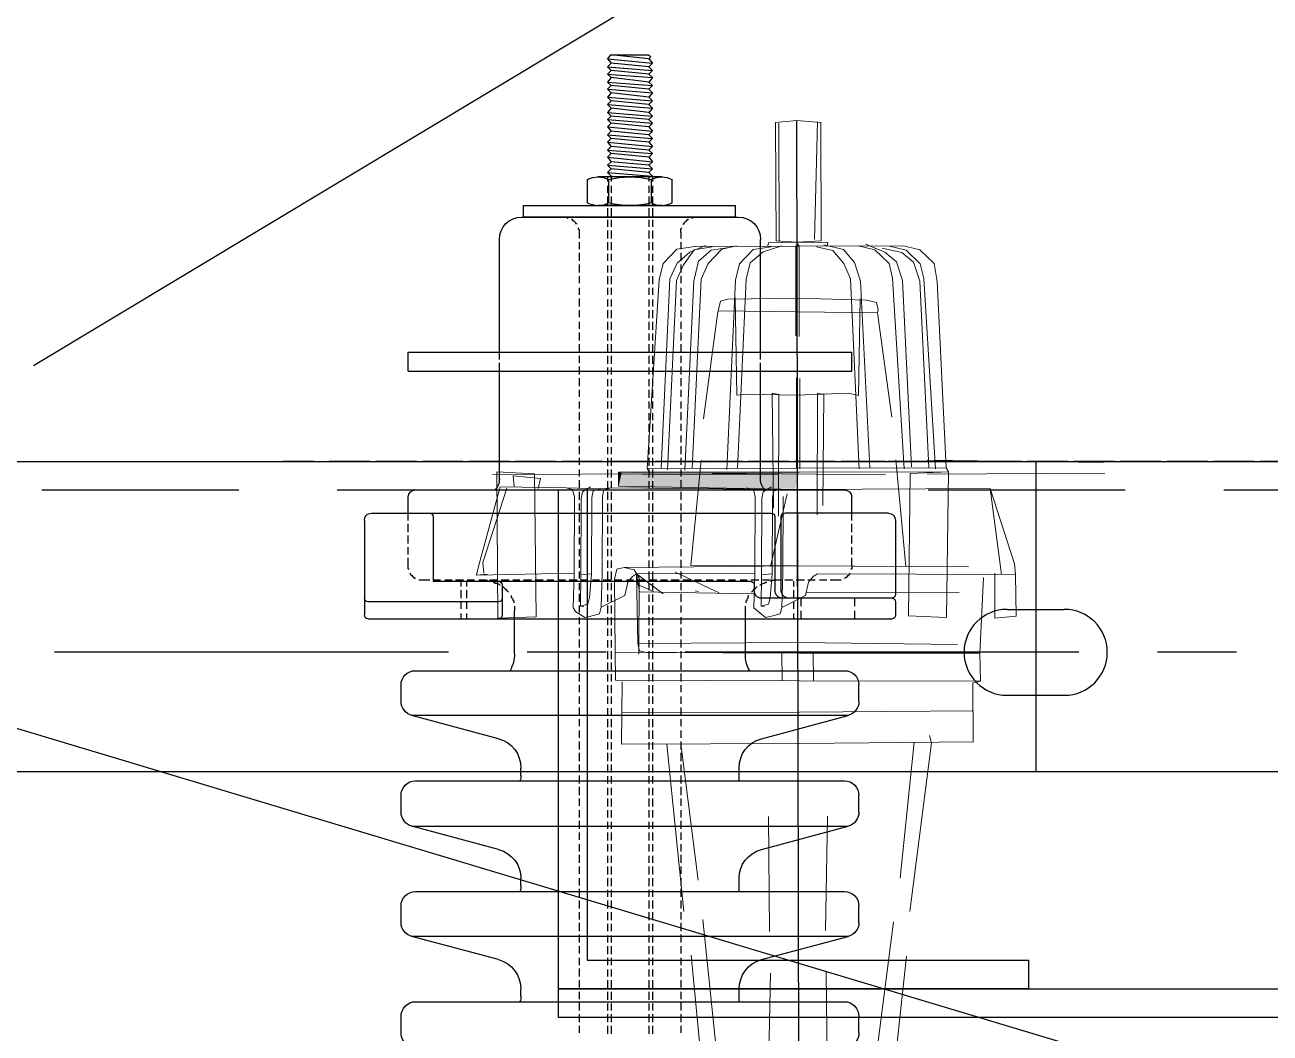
# Model space of a CAD drawing. Header units: millimetres. Extents: x 183355 to 194386, y -190559 to -183233.
# Drawn here: x 185040.4 to 185301.3, y -188575.6 to -188364.4 of the extents above; entities that cross this region are included whole.
import ezdxf

# ---------------------------------------------------------------- set-up
doc = ezdxf.new("R2010")
doc.units = ezdxf.units.MM
doc.header["$LTSCALE"] = 13
for name, pattern in [('CENTER', [50.8, 31.75, -6.35, 6.35, -6.35]), ('CENTERX2', [101.6, 63.5, -12.7, 12.7, -12.7]), ('DASHED', [0.75, 0.5, -0.25]), ('HIDDEN', [9.525, 6.35, -3.175])]:
    doc.linetypes.add(name, pattern=pattern)
doc.layers.get('0').update_dxf_attribs({"color": 1, "linetype": 'CENTER'})
for name, color, linetype in [('1', 4, 'Continuous'), ('4虚线层', 6, 'DASHED'), ('C00-00-00', 7, 'Continuous'), ('PDF_0', 7, 'Continuous'), ('粗实线', 4, 'Continuous'), ('虚线', 6, 'HIDDEN')]:
    doc.layers.add(name, color=color, linetype=linetype)
doc.layers.add('标注、文本', color=3, linetype='Continuous', lineweight=25)

# ---------------------------------------------------------------- blocks, each defined once
blk = doc.blocks.new('A$C0D035EEF')
at = {"layer": 'PDF_0'}
for points in [[(191.5, 0.75), (191.5, 110.55)], [(195.06, 111.3), (192.25, 111.3)], [(195.81, 110.55), (195.81, 83.2)], [(212.11, 111.3), (196.56, 111.3)], [(213.61, 109.8), (213.61, 88.07)], [(104.74, 103.62), (108.12, 103.62)], [(127.79, 103.62), (131.35, 103.62)], [(151.03, 103.62), (154.59, 103.62)], [(174.26, 103.62), (177.63, 103.62)], [(193.19, 102.68), (191.5, 102.68)], [(195.81, 102.68), (194.12, 102.68)], [(202.55, 102.12), (202.37, 102.12), (202.18, 102.12), (201.99, 102.12), (201.81, 101.93), (201.81, 101.93)], [(202.55, 102.12), (204.24, 102.12)], [(204.99, 102.12), (206.49, 102.12)], [(207.24, 102.12), (208.93, 102.12)], [(209.67, 102.12), (211.36, 102.12)], [(212.11, 102.12), (213.61, 102.12)], [(213.61, 102.12), (216.98, 102.12)], [(243.4, 9.18), (243.4, 102.12)], [(243.4, 102.12), (247.34, 102.12)], [(247.34, 9.18), (247.34, 102.12)], [(111.3, 10.68), (111.3, 100.62)], [(120.11, 83.2), (124.98, 101.37)], [(124.98, 101.37), (124.98, 9.93)], [(134.35, 10.68), (134.35, 100.62)], [(143.16, 83.2), (148.03, 101.37)], [(148.03, 9.93), (148.03, 101.37)], [(157.58, 10.68), (157.58, 100.62)], [(166.39, 83.2), (171.26, 101.37)], [(171.26, 101.37), (171.26, 9.93)], [(180.63, 10.68), (180.63, 100.62)], [(199.56, 99.87), (199.56, 99.68), (199.56, 99.5), (199.56, 99.31), (199.56, 99.12), (199.56, 98.94)], [(201.06, 101.75), (200.87, 101.56), (200.68, 101.56), (200.49, 101.37), (200.49, 101.18), (200.31, 101.18), (200.12, 101), (200.12, 100.81), (199.93, 100.62), (199.93, 100.62)], [(218.48, 10.68), (218.48, 100.62)], [(199.56, 98.94), (199.56, 97.62)], [(199.56, 96.87), (199.56, 95.37)], [(199.56, 94.44), (199.56, 92.94)], [(193.19, 91.44), (191.5, 91.44)], [(195.81, 91.44), (194.12, 91.44)], [(199.56, 92.19), (199.56, 90.5)], [(192.62, 89.94), (191.5, 89.94)], [(195.06, 89.94), (193.56, 89.94)], [(197.5, 89.94), (195.81, 89.94)], [(199.37, 89.94), (198.24, 89.94)], [(199.56, 89.75), (199.56, 88.07)], [(197.5, 87.32), (212.86, 87.32)], [(199.56, 87.32), (199.56, 85.82)], [(212.86, 86.01), (197.5, 86.01)], [(198.62, 82.82), (198.62, 83.01), (198.81, 83.2), (198.81, 83.38), (198.99, 83.57), (198.99, 83.76), (199.18, 84.13), (199.18, 84.32)], [(199.37, 85.07), (199.37, 85.26), (199.56, 85.63), (199.56, 85.82), (199.56, 86.01)], [(199.56, 85.07), (199.56, 83.38)], [(213.61, 1.5), (213.61, 85.26)], [(197.12, 81.13), (197.31, 81.32), (197.5, 81.51), (197.68, 81.7), (197.87, 81.88), (198.06, 82.07), (198.24, 82.26)], [(198.62, 81.7), (197.5, 81.7)], [(199.56, 82.63), (199.56, 80.95)], [(220.73, 83.01), (243.4, 83.01)], [(243.4, 83.01), (245.09, 83.01)], [(245.84, 83.01), (247.34, 83.01)], [(247.34, 83.01), (270.95, 83.01)], [(112.43, 78.51), (113.93, 78.51)], [(135.66, 78.51), (137.16, 78.51)], [(158.71, 78.51), (160.21, 78.51)], [(184.19, 79.82), (191.5, 79.82)], [(191.5, 79.82), (193.19, 79.82)], [(193.19, 79.82), (193.37, 79.82), (193.75, 79.82), (193.94, 79.82), (194.12, 79.82)], [(194.87, 80.01), (195.25, 80.01), (195.43, 80.2), (195.62, 80.2), (195.81, 80.38), (196.18, 80.38), (196.37, 80.57), (196.37, 80.57)], [(199.37, 14.43), (199.37, 80.76)], [(199.56, 80.2), (199.56, 78.7)], [(275.63, 32.98), (275.63, 78.32)], [(199.56, 77.76), (199.56, 76.26)], [(275.63, 77.76), (278.07, 77.76)], [(275.63, 77.76), (275.63, 33.35)], [(278.07, 33.35), (278.07, 77.76)], [(199.56, 75.51), (199.56, 73.83)], [(199.56, 73.08), (199.56, 71.58)], [(199.56, 70.64), (199.56, 69.14)], [(199.56, 68.39), (199.56, 66.71)], [(275.44, 68.58), (275.44, 68.77), (275.63, 68.77), (275.63, 68.95), (275.63, 69.14), (275.63, 69.33), (275.63, 69.52)], [(106.24, 66.33), (104.74, 66.33)], [(108.68, 66.33), (106.99, 66.33)], [(111.11, 66.33), (109.43, 66.33)], [(113.36, 66.33), (111.86, 66.33)], [(115.8, 66.33), (114.3, 66.33)], [(118.23, 66.33), (116.55, 66.33)], [(120.48, 66.33), (118.98, 66.33)], [(122.92, 66.33), (121.42, 66.33)], [(125.36, 66.33), (123.67, 66.33)], [(127.79, 66.33), (126.1, 66.33)], [(130.04, 66.33), (128.54, 66.33)], [(132.48, 66.33), (130.79, 66.33)], [(134.91, 66.33), (133.23, 66.33)], [(137.16, 66.33), (135.66, 66.33)], [(139.6, 66.33), (138.1, 66.33)], [(142.03, 66.33), (140.35, 66.33)], [(144.28, 66.33), (142.78, 66.33)], [(146.72, 66.33), (145.22, 66.33)], [(149.15, 66.33), (147.47, 66.33)], [(151.4, 66.33), (149.9, 66.33)], [(153.84, 66.33), (152.34, 66.33)], [(156.27, 66.33), (154.59, 66.33)], [(158.71, 66.33), (157.02, 66.33)], [(160.96, 66.33), (159.46, 66.33)], [(163.39, 66.33), (161.71, 66.33)], [(165.83, 66.33), (164.14, 66.33)], [(168.08, 66.33), (166.58, 66.33)], [(170.51, 66.33), (169.01, 66.33)], [(172.95, 66.33), (171.26, 66.33)], [(175.2, 66.33), (173.7, 66.33)], [(177.63, 66.33), (176.13, 66.33)], [(180.07, 66.33), (178.38, 66.33)], [(182.32, 66.33), (180.82, 66.33)], [(184.75, 66.33), (183.25, 66.33)], [(187.19, 66.33), (185.5, 66.33)], [(189.63, 66.33), (187.94, 66.33)], [(191.87, 66.33), (190.38, 66.33)], [(194.31, 66.33), (192.81, 66.33)], [(196.75, 66.33), (195.06, 66.33)], [(198.99, 66.33), (197.5, 66.33)], [(199.56, 65.96), (199.56, 64.27)], [(201.43, 66.33), (199.93, 66.33)], [(203.87, 66.33), (202.18, 66.33)], [(206.11, 66.33), (204.62, 66.33)], [(208.55, 66.33), (207.05, 66.33)], [(210.99, 66.33), (209.3, 66.33)], [(213.42, 66.33), (211.74, 66.33)], [(215.67, 66.33), (214.17, 66.33)], [(218.11, 66.33), (216.42, 66.33)], [(220.54, 66.33), (218.86, 66.33)], [(222.79, 66.33), (221.29, 66.33)], [(225.23, 66.33), (223.73, 66.33)], [(227.66, 66.33), (225.98, 66.33)], [(229.91, 66.33), (228.41, 66.33)], [(232.35, 66.33), (230.85, 66.33)], [(234.78, 66.33), (233.1, 66.33)], [(237.03, 66.33), (235.53, 66.33)], [(239.47, 66.33), (237.97, 66.33)], [(241.9, 66.33), (240.22, 66.33)], [(244.34, 66.33), (242.65, 66.33)], [(246.59, 66.33), (245.09, 66.33)], [(249.02, 66.33), (247.34, 66.33)], [(251.46, 66.33), (249.77, 66.33)], [(253.71, 66.33), (252.21, 66.33)], [(256.14, 66.33), (254.65, 66.33)], [(258.58, 66.33), (256.89, 66.33)], [(260.83, 66.33), (259.33, 66.33)], [(263.26, 66.33), (261.77, 66.33)], [(265.7, 66.33), (264.01, 66.33)], [(268.14, 66.33), (266.45, 66.33)], [(270.39, 66.33), (268.89, 66.33)], [(272.45, 66.33), (271.13, 66.33)], [(272.45, 66.33), (272.63, 66.33), (272.82, 66.33), (273.01, 66.33), (273.2, 66.33), (273.38, 66.52)], [(274.13, 66.71), (274.13, 66.89), (274.32, 66.89), (274.32, 67.08), (274.51, 67.08), (274.69, 67.27), (274.88, 67.46), (275.07, 67.64), (275.07, 67.83), (275.26, 67.83)], [(199.56, 63.52), (199.56, 62.02)], [(278.63, 64.46), (283.5, 64.46)], [(106.24, 60.34), (104.56, 60.34)], [(108.68, 60.34), (106.99, 60.34)], [(110.93, 60.34), (109.43, 60.34)], [(113.36, 60.34), (111.68, 60.34)], [(115.8, 60.34), (114.11, 60.34)], [(118.05, 60.34), (116.55, 60.34)], [(120.48, 60.34), (118.98, 60.34)], [(122.92, 60.34), (121.23, 60.34)], [(125.17, 60.34), (123.67, 60.34)], [(127.6, 60.34), (126.1, 60.34)], [(130.04, 60.34), (128.35, 60.34)], [(132.48, 60.34), (130.79, 60.34)], [(134.72, 60.34), (133.23, 60.34)], [(137.16, 60.34), (135.47, 60.34)], [(139.6, 60.34), (137.91, 60.34)], [(141.84, 60.34), (140.35, 60.34)], [(144.28, 60.34), (142.78, 60.34)], [(146.72, 60.34), (145.03, 60.34)], [(148.96, 60.34), (147.47, 60.34)], [(151.4, 60.34), (149.9, 60.34)], [(153.84, 60.34), (152.15, 60.34)], [(156.09, 60.34), (154.59, 60.34)], [(158.52, 60.34), (157.02, 60.34)], [(160.96, 60.34), (159.27, 60.34)], [(163.39, 60.34), (161.71, 60.34)], [(165.64, 60.34), (164.14, 60.34)], [(168.08, 60.34), (166.39, 60.34)], [(170.51, 60.34), (168.83, 60.34)], [(172.76, 60.34), (171.26, 60.34)], [(175.2, 60.34), (173.7, 60.34)], [(177.63, 60.34), (175.95, 60.34)], [(179.88, 60.34), (178.38, 60.34)], [(182.32, 60.34), (180.82, 60.34)], [(184.75, 60.34), (183.07, 60.34)], [(187, 60.34), (185.5, 60.34)], [(189.44, 60.34), (187.94, 60.34)], [(191.87, 60.34), (190.19, 60.34)], [(194.31, 60.34), (192.62, 60.34)], [(196.56, 60.34), (195.06, 60.34)], [(198.99, 60.34), (197.5, 60.34)], [(199.56, 61.27), (199.56, 59.59)], [(201.43, 60.34), (199.74, 60.34)], [(203.68, 60.34), (202.18, 60.34)], [(206.11, 60.34), (204.62, 60.34)], [(208.55, 60.34), (206.86, 60.34)], [(210.8, 60.34), (209.3, 60.34)], [(213.24, 60.34), (211.74, 60.34)], [(215.67, 60.34), (213.98, 60.34)], [(218.11, 60.34), (216.42, 60.34)], [(220.36, 60.34), (218.86, 60.34)], [(222.79, 60.34), (221.1, 60.34)], [(225.23, 60.34), (223.54, 60.34)], [(227.48, 60.34), (225.98, 60.34)], [(229.91, 60.34), (228.41, 60.34)], [(232.35, 60.34), (230.66, 60.34)], [(234.6, 60.34), (233.1, 60.34)], [(237.03, 60.34), (235.53, 60.34)], [(239.47, 60.34), (237.78, 60.34)], [(241.72, 60.34), (240.22, 60.34)], [(244.15, 60.34), (242.65, 60.34)], [(246.59, 60.34), (244.9, 60.34)], [(249.02, 60.34), (247.34, 60.34)], [(251.27, 60.34), (249.77, 60.34)], [(253.71, 60.34), (252.02, 60.34)], [(256.14, 60.34), (254.46, 60.34)], [(258.39, 60.34), (256.89, 60.34)], [(260.83, 60.34), (259.33, 60.34)], [(263.26, 60.34), (261.58, 60.34)], [(265.51, 60.34), (264.01, 60.34)], [(267.95, 60.34), (266.45, 60.34)], [(270.39, 60.34), (268.7, 60.34)], [(272.82, 60.34), (271.13, 60.34)], [(275.07, 60.34), (273.57, 60.34)], [(277.51, 60.34), (275.82, 60.34)], [(278.07, 62.4), (278.07, 48.91)], [(279.94, 60.34), (278.25, 60.34)], [(278.63, 60.15), (283.5, 60.15)], [(282.19, 60.34), (280.69, 60.34)], [(284.06, 60.34), (283.13, 60.34)], [(284.06, 62.4), (284.06, 48.91)], [(284.25, 60.34), (284.06, 60.34)], [(285, 50.97), (284.25, 60.34)], [(285, 59.59), (284.25, 60.34)], [(285.75, 60.34), (285, 59.59)], [(286.5, 50.97), (285.75, 60.34)], [(286.5, 59.59), (285.75, 60.34)], [(287.25, 60.34), (286.5, 59.59)], [(288.19, 50.97), (287.25, 60.34)], [(288.19, 59.59), (287.25, 60.34)], [(288.94, 60.34), (288.19, 59.59)], [(289.68, 50.97), (288.94, 60.34)], [(289.68, 59.59), (288.94, 60.34)], [(290.43, 60.34), (289.68, 59.59)], [(291.37, 50.97), (290.43, 60.34)], [(291.37, 59.59), (290.43, 60.34)], [(292.12, 60.34), (291.37, 59.59)], [(292.87, 50.97), (292.12, 60.34)], [(292.87, 59.59), (292.12, 60.34)], [(293.62, 60.34), (292.87, 59.59)], [(294.56, 50.97), (293.62, 60.34)], [(294.56, 59.59), (293.62, 60.34)], [(295.31, 60.34), (294.56, 59.59)], [(296.06, 59.59), (295.31, 60.34)], [(296.06, 50.97), (295.31, 60.34)], [(296.81, 60.34), (296.06, 59.59)], [(297.55, 59.59), (296.81, 60.34)], [(297.55, 50.97), (296.81, 60.34)], [(298.49, 60.34), (297.55, 59.59)], [(299.24, 59.59), (298.49, 60.34)], [(299.24, 50.97), (298.49, 60.34)], [(299.99, 60.34), (299.24, 59.59)], [(300.74, 50.97), (299.99, 60.34)], [(300.74, 59.59), (299.99, 60.34)], [(301.68, 60.34), (300.74, 59.59)], [(302.43, 50.97), (301.68, 60.34)], [(302.43, 59.59), (301.68, 60.34)], [(303.18, 60.34), (302.43, 59.59)], [(303.93, 50.97), (303.18, 60.34)], [(303.93, 59.59), (303.18, 60.34)], [(304.86, 60.34), (303.93, 59.59)], [(305.61, 50.97), (304.86, 60.34)], [(305.61, 59.59), (304.86, 60.34)], [(306.36, 60.34), (305.61, 59.59)], [(307.11, 50.97), (306.36, 60.34)], [(307.11, 59.59), (306.36, 60.34)], [(307.86, 60.34), (307.11, 59.59)], [(308.8, 50.97), (307.86, 60.34)], [(308.8, 59.59), (307.86, 60.34)], [(106.24, 59.59), (104.56, 59.59)], [(108.68, 59.59), (106.99, 59.59)], [(110.93, 59.59), (109.43, 59.59)], [(113.36, 59.59), (111.68, 59.59)], [(115.8, 59.59), (114.11, 59.59)], [(118.05, 59.59), (116.55, 59.59)], [(120.48, 59.59), (118.98, 59.59)], [(122.92, 59.59), (121.23, 59.59)], [(125.17, 59.59), (123.67, 59.59)], [(127.6, 59.59), (126.1, 59.59)], [(130.04, 59.59), (128.35, 59.59)], [(132.48, 59.59), (130.79, 59.59)], [(134.72, 59.59), (133.23, 59.59)], [(137.16, 59.59), (135.47, 59.59)], [(139.6, 59.59), (137.91, 59.59)], [(141.84, 59.59), (140.35, 59.59)], [(144.28, 59.59), (142.78, 59.59)], [(146.72, 59.59), (145.03, 59.59)], [(148.96, 59.59), (147.47, 59.59)], [(151.4, 59.59), (149.9, 59.59)], [(153.84, 59.59), (152.15, 59.59)], [(156.09, 59.59), (154.59, 59.59)], [(158.52, 59.59), (157.02, 59.59)], [(160.96, 59.59), (159.27, 59.59)], [(163.39, 59.59), (161.71, 59.59)], [(165.64, 59.59), (164.14, 59.59)], [(168.08, 59.59), (166.39, 59.59)], [(170.51, 59.59), (168.83, 59.59)], [(172.76, 59.59), (171.26, 59.59)], [(175.2, 59.59), (173.7, 59.59)], [(177.63, 59.59), (175.95, 59.59)], [(179.88, 59.59), (178.38, 59.59)], [(182.32, 59.59), (180.82, 59.59)], [(184.75, 59.59), (183.07, 59.59)], [(187, 59.59), (185.5, 59.59)], [(189.44, 59.59), (187.94, 59.59)], [(191.87, 59.59), (190.19, 59.59)], [(194.31, 59.59), (192.62, 59.59)], [(196.56, 59.59), (195.06, 59.59)], [(198.99, 59.59), (197.5, 59.59)], [(199.56, 58.84), (199.56, 57.15)], [(201.43, 59.59), (199.74, 59.59)], [(203.68, 59.59), (202.18, 59.59)], [(206.11, 59.59), (204.62, 59.59)], [(208.55, 59.59), (206.86, 59.59)], [(210.8, 59.59), (209.3, 59.59)], [(213.24, 59.59), (211.74, 59.59)], [(215.67, 59.59), (213.98, 59.59)], [(218.11, 59.59), (216.42, 59.59)], [(220.36, 59.59), (218.86, 59.59)], [(222.79, 59.59), (221.1, 59.59)], [(225.23, 59.59), (223.54, 59.59)], [(227.48, 59.59), (225.98, 59.59)], [(229.91, 59.59), (228.41, 59.59)], [(232.35, 59.59), (230.66, 59.59)], [(234.6, 59.59), (233.1, 59.59)], [(237.03, 59.59), (235.53, 59.59)], [(239.47, 59.59), (237.78, 59.59)], [(241.72, 59.59), (240.22, 59.59)], [(244.15, 59.59), (242.65, 59.59)], [(246.59, 59.59), (244.9, 59.59)], [(249.02, 59.59), (247.34, 59.59)], [(251.27, 59.59), (249.77, 59.59)], [(253.71, 59.59), (252.02, 59.59)], [(256.14, 59.59), (254.46, 59.59)], [(258.39, 59.59), (256.89, 59.59)], [(260.83, 59.59), (259.33, 59.59)], [(263.26, 59.59), (261.58, 59.59)], [(265.51, 59.59), (264.01, 59.59)], [(267.95, 59.59), (266.45, 59.59)], [(270.39, 59.59), (268.7, 59.59)], [(272.82, 59.59), (271.13, 59.59)], [(275.07, 59.59), (273.57, 59.59)], [(277.51, 59.59), (275.82, 59.59)], [(279.94, 59.59), (278.25, 59.59)], [(282.19, 59.59), (280.69, 59.59)], [(284.06, 59.59), (283.13, 59.59)], [(285, 59.59), (285.75, 51.72)], [(286.5, 59.59), (287.25, 51.72)], [(288.19, 59.59), (288.94, 51.72)], [(289.68, 59.59), (290.43, 51.72)], [(291.37, 59.59), (292.12, 51.72)], [(292.87, 59.59), (293.62, 51.72)], [(294.56, 59.59), (295.31, 51.72)], [(296.06, 59.59), (296.81, 51.72)], [(297.55, 59.59), (298.49, 51.72)], [(299.24, 59.59), (299.99, 51.72)], [(300.74, 59.59), (301.68, 51.72)], [(302.43, 59.59), (303.18, 51.72)], [(303.93, 59.59), (304.86, 51.72)], [(305.61, 59.59), (306.36, 51.72)], [(307.11, 59.59), (307.86, 51.72)], [(309.17, 59.96), (308.8, 59.59)], [(308.8, 59.59), (309.55, 52.28)], [(309.55, 59.59), (309.17, 59.96)], [(309.55, 59.59), (309.55, 51.53)], [(199.56, 56.4), (199.56, 54.9)], [(199.56, 53.96), (199.56, 52.47)], [(284.06, 52.28), (284.25, 51.72)], [(106.24, 51.72), (104.56, 51.72)], [(106.24, 50.97), (104.56, 50.97)], [(108.68, 51.72), (106.99, 51.72)], [(108.68, 50.97), (106.99, 50.97)], [(110.93, 51.72), (109.43, 51.72)], [(110.93, 50.97), (109.43, 50.97)], [(113.36, 51.72), (111.68, 51.72)], [(113.36, 50.97), (111.68, 50.97)], [(115.8, 51.72), (114.11, 51.72)], [(115.8, 50.97), (114.11, 50.97)], [(118.05, 51.72), (116.55, 51.72)], [(118.05, 50.97), (116.55, 50.97)], [(120.48, 51.72), (118.98, 51.72)], [(120.48, 50.97), (118.98, 50.97)], [(122.92, 51.72), (121.23, 51.72)], [(122.92, 50.97), (121.23, 50.97)], [(125.17, 51.72), (123.67, 51.72)], [(125.17, 50.97), (123.67, 50.97)], [(127.6, 51.72), (126.1, 51.72)], [(127.6, 50.97), (126.1, 50.97)], [(130.04, 51.72), (128.35, 51.72)], [(130.04, 50.97), (128.35, 50.97)], [(132.48, 51.72), (130.79, 51.72)], [(132.48, 50.97), (130.79, 50.97)], [(134.72, 51.72), (133.23, 51.72)], [(134.72, 50.97), (133.23, 50.97)], [(137.16, 51.72), (135.47, 51.72)], [(137.16, 50.97), (135.47, 50.97)], [(139.6, 51.72), (137.91, 51.72)], [(139.6, 50.97), (137.91, 50.97)], [(141.84, 51.72), (140.35, 51.72)], [(141.84, 50.97), (140.35, 50.97)], [(144.28, 51.72), (142.78, 51.72)], [(144.28, 50.97), (142.78, 50.97)], [(146.72, 51.72), (145.03, 51.72)], [(146.72, 50.97), (145.03, 50.97)], [(148.96, 51.72), (147.47, 51.72)], [(148.96, 50.97), (147.47, 50.97)], [(151.4, 51.72), (149.9, 51.72)], [(151.4, 50.97), (149.9, 50.97)], [(153.84, 51.72), (152.15, 51.72)], [(153.84, 50.97), (152.15, 50.97)], [(156.09, 51.72), (154.59, 51.72)], [(156.09, 50.97), (154.59, 50.97)], [(158.52, 51.72), (157.02, 51.72)], [(158.52, 50.97), (157.02, 50.97)], [(160.96, 51.72), (159.27, 51.72)], [(160.96, 50.97), (159.27, 50.97)], [(163.39, 51.72), (161.71, 51.72)], [(163.39, 50.97), (161.71, 50.97)], [(165.64, 51.72), (164.14, 51.72)], [(165.64, 50.97), (164.14, 50.97)], [(168.08, 51.72), (166.39, 51.72)], [(168.08, 50.97), (166.39, 50.97)], [(170.51, 51.72), (168.83, 51.72)], [(170.51, 50.97), (168.83, 50.97)], [(172.76, 51.72), (171.26, 51.72)], [(172.76, 50.97), (171.26, 50.97)], [(175.2, 51.72), (173.7, 51.72)], [(175.2, 50.97), (173.7, 50.97)], [(177.63, 51.72), (175.95, 51.72)], [(177.63, 50.97), (175.95, 50.97)], [(179.88, 51.72), (178.38, 51.72)], [(179.88, 50.97), (178.38, 50.97)], [(182.32, 51.72), (180.82, 51.72)], [(182.32, 50.97), (180.82, 50.97)], [(184.75, 51.72), (183.07, 51.72)], [(184.75, 50.97), (183.07, 50.97)], [(187, 51.72), (185.5, 51.72)], [(187, 50.97), (185.5, 50.97)], [(189.44, 51.72), (187.94, 51.72)], [(189.44, 50.97), (187.94, 50.97)], [(191.87, 51.72), (190.19, 51.72)], [(191.87, 50.97), (190.19, 50.97)], [(194.31, 51.72), (192.62, 51.72)], [(194.31, 50.97), (192.62, 50.97)], [(196.56, 51.72), (195.06, 51.72)], [(196.56, 50.97), (195.06, 50.97)], [(198.99, 51.72), (197.5, 51.72)], [(198.99, 50.97), (197.5, 50.97)], [(199.56, 51.72), (199.56, 50.03)], [(201.43, 51.72), (199.74, 51.72)], [(201.43, 50.97), (199.74, 50.97)], [(203.68, 51.72), (202.18, 51.72)], [(203.68, 50.97), (202.18, 50.97)], [(206.11, 51.72), (204.62, 51.72)], [(206.11, 50.97), (204.62, 50.97)], [(208.55, 51.72), (206.86, 51.72)], [(208.55, 50.97), (206.86, 50.97)], [(210.8, 51.72), (209.3, 51.72)], [(210.8, 50.97), (209.3, 50.97)], [(213.24, 51.72), (211.74, 51.72)], [(213.24, 50.97), (211.74, 50.97)], [(215.67, 51.72), (213.98, 51.72)], [(215.67, 50.97), (213.98, 50.97)], [(218.11, 51.72), (216.42, 51.72)], [(218.11, 50.97), (216.42, 50.97)], [(220.36, 51.72), (218.86, 51.72)], [(220.36, 50.97), (218.86, 50.97)], [(222.79, 51.72), (221.1, 51.72)], [(222.79, 50.97), (221.1, 50.97)], [(225.23, 51.72), (223.54, 51.72)], [(225.23, 50.97), (223.54, 50.97)], [(227.48, 51.72), (225.98, 51.72)], [(227.48, 50.97), (225.98, 50.97)], [(229.91, 51.72), (228.41, 51.72)], [(229.91, 50.97), (228.41, 50.97)], [(232.35, 51.72), (230.66, 51.72)], [(232.35, 50.97), (230.66, 50.97)], [(234.6, 51.72), (233.1, 51.72)], [(234.6, 50.97), (233.1, 50.97)], [(237.03, 51.72), (235.53, 51.72)], [(237.03, 50.97), (235.53, 50.97)], [(239.47, 51.72), (237.78, 51.72)], [(239.47, 50.97), (237.78, 50.97)], [(241.72, 51.72), (240.22, 51.72)], [(241.72, 50.97), (240.22, 50.97)], [(244.15, 51.72), (242.65, 51.72)], [(244.15, 50.97), (242.65, 50.97)], [(246.59, 51.72), (244.9, 51.72)], [(246.59, 50.97), (244.9, 50.97)], [(249.02, 51.72), (247.34, 51.72)], [(249.02, 50.97), (247.34, 50.97)], [(251.27, 51.72), (249.77, 51.72)], [(251.27, 50.97), (249.77, 50.97)], [(253.71, 51.72), (252.02, 51.72)], [(253.71, 50.97), (252.02, 50.97)], [(256.14, 51.72), (254.46, 51.72)], [(256.14, 50.97), (254.46, 50.97)], [(258.39, 51.72), (256.89, 51.72)], [(258.39, 50.97), (256.89, 50.97)], [(260.83, 51.72), (259.33, 51.72)], [(260.83, 50.97), (259.33, 50.97)], [(263.26, 51.72), (261.58, 51.72)], [(263.26, 50.97), (261.58, 50.97)], [(265.51, 51.72), (264.01, 51.72)], [(265.51, 50.97), (264.01, 50.97)], [(267.95, 51.72), (266.45, 51.72)], [(267.95, 50.97), (266.45, 50.97)], [(270.39, 51.72), (268.7, 51.72)], [(270.39, 50.97), (268.7, 50.97)], [(272.82, 51.72), (271.13, 51.72)], [(272.82, 50.97), (271.13, 50.97)], [(275.07, 51.72), (273.57, 51.72)], [(275.07, 50.97), (273.57, 50.97)], [(277.51, 51.72), (275.82, 51.72)], [(277.51, 50.97), (275.82, 50.97)], [(279.94, 51.72), (278.25, 51.72)], [(279.94, 50.97), (278.25, 50.97)], [(283.5, 51.15), (278.63, 51.15)], [(282.19, 51.72), (280.69, 51.72)], [(282.19, 50.97), (280.69, 50.97)], [(284.06, 51.72), (283.13, 51.72)], [(284.06, 50.97), (283.13, 50.97)], [(284.25, 51.72), (284.06, 51.53)], [(285, 50.97), (284.25, 51.72)], [(285.75, 51.72), (285, 50.97)], [(286.5, 50.97), (285.75, 51.72)], [(287.25, 51.72), (286.5, 50.97)], [(288.19, 50.97), (287.25, 51.72)], [(288.94, 51.72), (288.19, 50.97)], [(289.68, 50.97), (288.94, 51.72)], [(290.43, 51.72), (289.68, 50.97)], [(291.37, 50.97), (290.43, 51.72)], [(292.12, 51.72), (291.37, 50.97)], [(292.87, 50.97), (292.12, 51.72)], [(293.62, 51.72), (292.87, 50.97)], [(294.56, 50.97), (293.62, 51.72)], [(295.31, 51.72), (294.56, 50.97)], [(296.06, 50.97), (295.31, 51.72)], [(296.81, 51.72), (296.06, 50.97)], [(297.55, 50.97), (296.81, 51.72)], [(298.49, 51.72), (297.55, 50.97)], [(299.24, 50.97), (298.49, 51.72)], [(299.99, 51.72), (299.24, 50.97)], [(300.74, 50.97), (299.99, 51.72)], [(301.68, 51.72), (300.74, 50.97)], [(302.43, 50.97), (301.68, 51.72)], [(303.18, 51.72), (302.43, 50.97)], [(303.93, 50.97), (303.18, 51.72)], [(304.86, 51.72), (303.93, 50.97)], [(305.61, 50.97), (304.86, 51.72)], [(306.36, 51.72), (305.61, 50.97)], [(307.11, 50.97), (306.36, 51.72)], [(307.86, 51.72), (307.11, 50.97)], [(308.8, 50.97), (307.86, 51.72)], [(309.55, 51.53), (308.8, 50.97)], [(199.56, 49.28), (199.56, 47.78)], [(106.24, 44.97), (104.74, 44.97)], [(108.68, 44.97), (106.99, 44.97)], [(111.11, 44.97), (109.43, 44.97)], [(113.36, 44.97), (111.86, 44.97)], [(115.8, 44.97), (114.3, 44.97)], [(118.23, 44.97), (116.55, 44.97)], [(120.48, 44.97), (118.98, 44.97)], [(122.92, 44.97), (121.42, 44.97)], [(125.36, 44.97), (123.67, 44.97)], [(127.79, 44.97), (126.1, 44.97)], [(130.04, 44.97), (128.54, 44.97)], [(132.48, 44.97), (130.79, 44.97)], [(134.91, 44.97), (133.23, 44.97)], [(137.16, 44.97), (135.66, 44.97)], [(139.6, 44.97), (138.1, 44.97)], [(142.03, 44.97), (140.35, 44.97)], [(144.28, 44.97), (142.78, 44.97)], [(146.72, 44.97), (145.22, 44.97)], [(149.15, 44.97), (147.47, 44.97)], [(151.4, 44.97), (149.9, 44.97)], [(153.84, 44.97), (152.34, 44.97)], [(156.27, 44.97), (154.59, 44.97)], [(158.71, 44.97), (157.02, 44.97)], [(160.96, 44.97), (159.46, 44.97)], [(163.39, 44.97), (161.71, 44.97)], [(165.83, 44.97), (164.14, 44.97)], [(168.08, 44.97), (166.58, 44.97)], [(170.51, 44.97), (169.01, 44.97)], [(172.95, 44.97), (171.26, 44.97)], [(175.2, 44.97), (173.7, 44.97)], [(177.63, 44.97), (176.13, 44.97)], [(180.07, 44.97), (178.38, 44.97)], [(182.32, 44.97), (180.82, 44.97)], [(184.75, 44.97), (183.25, 44.97)], [(187.19, 44.97), (185.5, 44.97)], [(189.63, 44.97), (187.94, 44.97)], [(191.87, 44.97), (190.38, 44.97)], [(194.31, 44.97), (192.81, 44.97)], [(196.75, 44.97), (195.06, 44.97)], [(198.99, 44.97), (197.5, 44.97)], [(199.56, 46.84), (199.56, 45.35)], [(199.56, 44.6), (199.56, 42.91)], [(201.43, 44.97), (199.93, 44.97)], [(203.87, 44.97), (202.18, 44.97)], [(206.11, 44.97), (204.62, 44.97)], [(208.55, 44.97), (207.05, 44.97)], [(210.99, 44.97), (209.3, 44.97)], [(213.42, 44.97), (211.74, 44.97)], [(215.67, 44.97), (214.17, 44.97)], [(218.11, 44.97), (216.42, 44.97)], [(220.54, 44.97), (218.86, 44.97)], [(222.79, 44.97), (221.29, 44.97)], [(225.23, 44.97), (223.73, 44.97)], [(227.66, 44.97), (225.98, 44.97)], [(229.91, 44.97), (228.41, 44.97)], [(232.35, 44.97), (230.85, 44.97)], [(234.78, 44.97), (233.1, 44.97)], [(237.03, 44.97), (235.53, 44.97)], [(239.47, 44.97), (237.97, 44.97)], [(241.9, 44.97), (240.22, 44.97)], [(244.34, 44.97), (242.65, 44.97)], [(246.59, 44.97), (245.09, 44.97)], [(249.02, 44.97), (247.34, 44.97)], [(251.46, 44.97), (249.77, 44.97)], [(253.71, 44.97), (252.21, 44.97)], [(256.14, 44.97), (254.65, 44.97)], [(258.58, 44.97), (256.89, 44.97)], [(260.83, 44.97), (259.33, 44.97)], [(263.26, 44.97), (261.77, 44.97)], [(265.7, 44.97), (264.01, 44.97)], [(268.14, 44.97), (266.45, 44.97)], [(270.39, 44.97), (268.89, 44.97)], [(272.45, 44.97), (271.13, 44.97)], [(273.38, 44.78), (273.2, 44.78), (273.01, 44.97), (272.82, 44.97), (272.63, 44.97), (272.45, 44.97)], [(275.26, 43.47), (275.07, 43.47), (275.07, 43.66), (274.88, 43.66), (274.88, 43.85), (274.69, 44.03), (274.51, 44.22), (274.32, 44.22), (274.32, 44.41), (274.13, 44.41), (274.13, 44.41)], [(283.5, 46.66), (278.63, 46.66)], [(199.56, 42.16), (199.56, 40.66)], [(275.63, 41.6), (275.63, 41.79), (275.63, 41.97), (275.63, 42.16), (275.63, 42.35), (275.44, 42.53), (275.44, 42.72)], [(199.56, 39.72), (199.56, 38.22)], [(199.56, 37.48), (199.56, 35.79)], [(199.56, 35.04), (199.56, 33.35)], [(112.43, 32.79), (113.93, 32.79)], [(135.66, 32.79), (137.16, 32.79)], [(158.71, 32.79), (160.21, 32.79)], [(184.19, 31.48), (191.5, 31.48)], [(191.5, 31.48), (193.19, 31.48)], [(194.12, 31.48), (193.94, 31.48), (193.75, 31.48), (193.37, 31.48), (193.19, 31.48)], [(199.56, 32.6), (199.56, 31.1)], [(275.63, 33.35), (278.07, 33.35)], [(198.62, 28.86), (192.25, 28.86)], [(196.37, 30.73), (196.18, 30.73), (195.81, 30.92), (195.62, 31.1), (195.43, 31.1), (195.25, 31.29), (194.87, 31.29)], [(198.24, 29.04), (198.06, 29.23), (197.87, 29.42), (197.68, 29.61), (197.5, 29.79), (197.31, 29.98), (197.12, 30.17), (197.12, 30.17)], [(199.56, 30.36), (199.56, 28.67)], [(120.11, 28.11), (124.98, 9.93)], [(143.16, 28.11), (148.03, 9.93)], [(166.39, 28.11), (171.26, 9.93)], [(195.06, 28.11), (195.06, 0.75)], [(199.18, 26.98), (199.18, 27.17), (198.99, 27.36), (198.99, 27.73), (198.81, 27.92), (198.81, 28.11), (198.62, 28.29), (198.62, 28.48)], [(199.56, 25.11), (199.56, 25.48), (199.56, 25.67), (199.37, 26.05), (199.37, 26.23)], [(199.56, 27.92), (199.56, 26.23)], [(220.73, 28.29), (243.4, 28.29)], [(243.4, 28.29), (245.09, 28.29)], [(245.84, 28.29), (247.34, 28.29)], [(247.34, 28.29), (270.95, 28.29)], [(199.56, 25.48), (199.56, 23.98)], [(192.62, 21.36), (191.5, 21.36)], [(195.06, 21.36), (193.56, 21.36)], [(197.5, 21.36), (195.81, 21.36)], [(199.37, 21.36), (198.24, 21.36)], [(199.56, 23.05), (199.56, 21.55)], [(192.62, 20.24), (191.5, 20.24)], [(195.06, 20.24), (193.56, 20.24)], [(197.5, 20.24), (195.81, 20.24)], [(199.37, 20.24), (198.24, 20.24)], [(199.56, 20.8), (199.56, 19.11)], [(199.56, 18.36), (199.56, 16.86)], [(199.56, 15.93), (199.56, 14.43)], [(212.86, 14.43), (199.37, 14.43)], [(199.56, 13.68), (199.56, 12.18)], [(199.56, 12.18), (199.56, 11.99), (199.56, 11.8), (199.56, 11.62), (199.56, 11.43)], [(199.93, 10.68), (199.93, 10.49), (200.12, 10.49), (200.12, 10.31), (200.31, 10.12), (200.49, 10.12), (200.49, 9.93), (200.68, 9.74), (200.87, 9.74), (201.06, 9.56)], [(201.81, 9.37), (201.99, 9.18), (202.18, 9.18), (202.37, 9.18), (202.55, 9.18)], [(202.55, 9.18), (204.24, 9.18)], [(204.99, 9.18), (206.49, 9.18)], [(207.24, 9.18), (208.93, 9.18)], [(209.67, 9.18), (211.36, 9.18)], [(212.11, 9.18), (213.61, 9.18)], [(213.61, 9.18), (216.98, 9.18)], [(243.4, 9.18), (247.34, 9.18)], [(104.74, 7.68), (108.12, 7.68)], [(127.79, 7.68), (131.35, 7.68)], [(151.03, 7.68), (154.59, 7.68)], [(174.26, 7.68), (177.63, 7.68)], [(212.11, 0), (192.25, 0)]]:
    blk.add_lwpolyline(points, dxfattribs=at)
for points in [[(192.25, 111.3), (191.87, 111.3), (191.5, 110.93), (191.5, 110.55)], [(195.81, 110.55), (195.81, 110.93), (195.43, 111.3), (195.06, 111.3)], [(196.56, 111.3), (196.18, 111.3), (195.81, 110.93), (195.81, 110.55)], [(213.61, 109.8), (213.61, 110.55), (213.05, 111.3), (212.11, 111.3)], [(104.74, 103.62), (103.43, 103.62), (102.12, 102.68), (101.75, 101.37)], [(111.3, 100.62), (111.3, 102.31), (109.8, 103.62), (108.12, 103.62)], [(127.79, 103.62), (126.48, 103.62), (125.36, 102.68), (124.98, 101.37)], [(134.35, 100.62), (134.35, 102.31), (133.04, 103.62), (131.35, 103.62)], [(151.03, 103.62), (149.71, 103.62), (148.4, 102.68), (148.03, 101.37)], [(157.58, 100.62), (157.58, 102.31), (156.09, 103.62), (154.59, 103.62)], [(174.26, 103.62), (172.76, 103.62), (171.64, 102.68), (171.26, 101.37)], [(180.63, 100.62), (180.63, 102.31), (179.32, 103.62), (177.63, 103.62)], [(218.48, 100.62), (218.48, 101.37), (217.92, 102.12), (216.98, 102.12)], [(195.81, 88.82), (195.81, 88.07), (196.56, 87.32), (197.5, 87.32)], [(195.81, 87.51), (195.81, 86.76), (196.56, 86.01), (197.5, 86.01)], [(212.86, 87.32), (213.42, 87.32), (213.61, 87.69), (213.61, 88.07)], [(213.61, 85.26), (213.61, 85.63), (213.42, 86.01), (212.86, 86.01)], [(218.48, 83.94), (219.04, 83.38), (219.79, 83.01), (220.73, 83.01)], [(113.93, 78.51), (116.74, 78.51), (119.36, 80.38), (120.11, 83.2)], [(137.16, 78.51), (139.97, 78.51), (142.41, 80.38), (143.16, 83.2)], [(160.21, 78.51), (163.21, 78.51), (165.64, 80.38), (166.39, 83.2)], [(195.81, 83.2), (195.81, 82.26), (196.56, 81.7), (197.5, 81.7)], [(199.37, 80.76), (199.37, 81.32), (198.99, 81.7), (198.62, 81.7)], [(275.63, 78.32), (275.63, 80.95), (273.57, 83.01), (270.95, 83.01)], [(111.3, 78.51), (111.68, 78.51), (112.05, 78.51), (112.43, 78.51)], [(134.35, 78.51), (134.72, 78.51), (135.29, 78.51), (135.66, 78.51)], [(157.58, 78.51), (157.96, 78.51), (158.33, 78.51), (158.71, 78.51)], [(180.63, 80.76), (181.76, 80.01), (182.88, 79.82), (184.19, 79.82)], [(278.63, 64.46), (277.88, 63.15), (277.69, 61.46), (278.63, 60.15)], [(283.5, 60.15), (284.25, 61.46), (284.25, 63.15), (283.5, 64.46)], [(278.63, 60.15), (277.88, 57.15), (277.88, 54.15), (278.63, 51.15)], [(283.5, 51.15), (284.25, 54.15), (284.25, 57.15), (283.5, 60.15)], [(278.63, 51.15), (277.69, 49.84), (277.88, 48.16), (278.63, 46.66)], [(283.5, 46.66), (284.25, 48.16), (284.25, 49.84), (283.5, 51.15)], [(112.43, 32.79), (112.05, 32.79), (111.68, 32.79), (111.3, 32.6)], [(120.11, 28.11), (119.36, 30.92), (116.74, 32.79), (113.93, 32.79)], [(135.66, 32.79), (135.29, 32.79), (134.72, 32.79), (134.35, 32.6)], [(143.16, 28.11), (142.41, 30.92), (139.97, 32.79), (137.16, 32.79)], [(158.71, 32.79), (158.33, 32.79), (157.96, 32.79), (157.58, 32.6)], [(166.39, 28.11), (165.64, 30.92), (163.21, 32.79), (160.21, 32.79)], [(184.19, 31.48), (182.88, 31.48), (181.76, 31.1), (180.63, 30.54)], [(270.95, 28.29), (273.57, 28.29), (275.63, 30.36), (275.63, 32.98)], [(192.25, 28.86), (191.87, 28.86), (191.5, 28.48), (191.5, 28.11)], [(195.81, 28.86), (195.43, 28.86), (195.06, 28.48), (195.06, 28.11)], [(199.37, 28.11), (199.37, 28.48), (198.99, 28.86), (198.62, 28.86)], [(220.73, 28.29), (219.79, 28.29), (219.04, 27.92), (218.48, 27.36)], [(213.61, 13.68), (213.61, 14.05), (213.42, 14.43), (212.86, 14.43)], [(108.12, 7.68), (109.8, 7.68), (111.3, 8.99), (111.3, 10.68)], [(131.35, 7.68), (133.04, 7.68), (134.35, 8.99), (134.35, 10.68)], [(154.59, 7.68), (156.09, 7.68), (157.58, 8.99), (157.58, 10.68)], [(177.63, 7.68), (179.32, 7.68), (180.63, 8.99), (180.63, 10.68)], [(216.98, 9.18), (217.92, 9.18), (218.48, 9.93), (218.48, 10.68)], [(101.75, 9.93), (102.12, 8.62), (103.43, 7.68), (104.74, 7.68)], [(124.98, 9.93), (125.36, 8.62), (126.48, 7.68), (127.79, 7.68)], [(148.03, 9.93), (148.4, 8.62), (149.71, 7.68), (151.03, 7.68)], [(171.26, 9.93), (171.64, 8.62), (172.76, 7.68), (174.26, 7.68)], [(191.5, 0.75), (191.5, 0.37), (191.87, 0), (192.25, 0)], [(195.06, 0.75), (195.06, 0.37), (195.43, 0), (195.81, 0)], [(212.11, 0), (213.05, 0), (213.61, 0.56), (213.61, 1.5)]]:
    blk.add_open_spline(points, degree=3, dxfattribs=at)
blk = doc.blocks.new('A$C26CD017D')
at = {"layer": 'C00-00-00'}
h = blk.add_hatch(color=256, dxfattribs=at)
h.dxf.hatch_style = 2
h.paths.add_polyline_path([(72.39, 62.45), (79.49, 31.94), (83.04, 31.94)])
h = blk.add_hatch(color=256, dxfattribs=at)
h.dxf.hatch_style = 2
h.paths.add_polyline_path([(72.39, 62.45), (75.94, 62.45), (83.04, 31.94)])
h = blk.add_hatch(color=256, dxfattribs=at)
h.dxf.hatch_style = 2
h.paths.add_polyline_path([(79.49, 31.94), (80.91, 26.26), (83.74, 26.26)])
h = blk.add_hatch(color=256, dxfattribs=at)
h.dxf.hatch_style = 2
h.paths.add_polyline_path([(79.49, 31.94), (83.04, 31.94), (83.74, 26.26)])
h = blk.add_hatch(color=256, dxfattribs=at)
h.dxf.hatch_style = 2
h.paths.add_polyline_path([(80.91, 26.26), (83.74, 26.26), (80.91, 25.55)])
at = {"layer": 'C00-00-00', "lineweight": 0}
for points in [[(83.04, 111.42), (91.55, 113.55), (92.97, 109.29), (83.74, 107.17)], [(83.04, 111.42), (80.91, 110.71), (66.71, 102.2)], [(83.04, 111.42), (92.26, 70.97), (92.97, 70.26), (94.39, 69.55)], [(106.46, 109.29), (107.17, 107.87), (119.23, 110.71), (127.75, 75.23)], [(166.07, 107.17), (201.56, 111.42), (205.81, 92.97)], [(210.78, 94.39), (207.23, 107.87), (201.56, 111.42)], [(75.94, 63.16), (66.71, 102.2), (83.74, 108.58)], [(85.16, 105.04), (100.78, 107.87), (106.46, 109.29), (114.97, 72.39)], [(112.84, 109.29), (121.36, 73.81)], [(119.94, 101.49), (121.36, 102.2), (156.84, 105.75)], [(159.68, 102.91), (188.07, 105.75)], [(188.07, 105.04), (188.78, 103.62), (190.2, 103.62), (191.62, 104.33), (192.33, 105.75)], [(193.04, 106.46), (192.33, 106.46), (192.33, 105.75)], [(198.01, 90.84), (194.46, 105.75), (193.75, 106.46), (193.04, 106.46)], [(96.52, 69.55), (89.42, 100.78)], [(196.59, 97.23), (173.17, 91.55)], [(210.78, 94.39), (213.62, 80.2), (210.07, 74.52)], [(26.97, 81.62), (64.58, 92.26)], [(72.39, 62.45), (65.29, 92.97), (64.58, 92.26), (71.68, 61.74)], [(176.01, 63.16), (210.07, 74.52), (205.81, 92.97)], [(65.29, 81.62), (86.58, 88.71)], [(86.58, 88.71), (91.55, 66.71)], [(164.65, 89.42), (141.23, 84.45)], [(199.43, 85.16), (176.01, 80.2)], [(26.97, 81.62), (23.42, 80.2), (21.29, 76.65), (21.29, 73.1)], [(26.97, 78.78), (24.13, 77.36), (22, 73.81), (22, 70.26)], [(35.49, 70.97), (36.19, 70.97), (56.78, 78.78)], [(27.68, 78.07), (24.13, 75.94), (22.71, 73.1), (22.71, 68.84)], [(167.49, 78.07), (144.07, 72.39)], [(199.43, 75.94), (198.01, 76.65), (196.59, 76.65), (195.17, 75.94), (195.17, 73.81)], [(199.43, 75.94), (200.14, 75.23), (200.85, 75.23)], [(200.85, 75.23), (201.56, 75.23), (201.56, 76.65)], [(26.26, 51.81), (21.29, 73.1)], [(26.26, 51.81), (21.29, 73.1)], [(28.39, 74.52), (24.84, 72.39), (23.42, 69.55), (22.71, 65.29)], [(123.49, 36.19), (136.26, 39.03), (127.75, 75.23)], [(168.2, 63.87), (195.17, 73.1)], [(28.39, 72.39), (25.55, 70.97), (23.42, 67.42), (23.42, 63.87)], [(35.49, 70.97), (34.07, 70.26), (34.07, 68.13)], [(34.07, 66.71), (53.94, 70.97), (53.94, 68.84)], [(95.1, 58.2), (100.78, 34.07), (114.97, 37.61), (116.39, 38.32), (116.39, 39.74), (109.29, 70.97)], [(101.49, 34.78), (100.07, 33.36), (100.07, 31.23), (100.78, 29.81), (102.91, 29.81), (117.81, 33.36), (123.49, 34.78), (114.97, 72.39)], [(36.9, 53.94), (34.07, 68.13)], [(78.07, 68.84), (55.36, 63.87), (55.36, 62.45), (80.2, 68.13)], [(100.78, 65.29), (97.23, 69.55), (94.39, 69.55)], [(30.52, 66), (26.97, 63.87), (24.84, 61.03), (24.84, 56.78)], [(103.62, 62.45), (102.91, 63.87), (102.2, 65.29), (100.78, 65.29)], [(30.52, 63.87), (27.68, 61.74), (25.55, 58.91), (25.55, 55.36)], [(75.94, 63.16), (83.74, 26.26), (80.91, 25.55), (72.39, 62.45)], [(75.94, 63.16), (84.45, 24.84), (85.16, 23.42), (86.58, 23.42)], [(80.91, 58.91), (57.49, 53.23), (57.49, 54.65), (82.33, 60.32)], [(72.39, 62.45), (79.49, 31.94), (78.78, 31.23), (71.68, 61.74)], [(94.39, 61.74), (95.1, 59.62)], [(94.39, 61.74), (95.1, 59.62)], [(101.49, 61.03), (100.78, 62.45), (99.36, 62.45)], [(102.2, 59.62), (102.91, 61.03), (103.62, 62.45)], [(25.55, 51.1), (24.13, 57.49), (24.84, 57.49)], [(73.81, 58.2), (80.2, 30.52)], [(76.65, 59.62), (77.36, 58.2), (78.78, 58.2)], [(76.65, 57.49), (78.07, 56.07), (79.49, 56.07)], [(95.1, 58.2), (102.2, 59.62)], [(95.1, 58.2), (100.78, 34.07), (101.49, 33.36), (102.91, 32.65)], [(102.91, 34.78), (100.78, 34.07), (104.33, 35.49), (99.36, 58.91)], [(134.13, 48.26), (167.49, 59.62)], [(25.55, 51.1), (24.13, 56.07), (0, 50.39)], [(44.71, 56.07), (26.26, 51.81)], [(44.71, 55.36), (26.26, 51.1)], [(36.9, 53.94), (40.45, 39.74), (41.16, 38.32), (43.29, 38.32), (44, 38.32), (66, 40.45)], [(79.49, 54.65), (78.07, 53.94), (78.07, 52.52)], [(25.55, 51.1), (26.26, 46.84), (2.13, 41.16)], [(26.26, 51.81), (25.55, 51.1), (26.97, 45.42), (27.68, 45.42)], [(26.26, 51.81), (31.23, 30.52)], [(26.26, 51.81), (31.23, 30.52), (32.65, 26.97), (36.19, 24.84), (39.74, 24.84), (78.78, 31.23)], [(26.97, 48.26), (29.1, 44.71), (31.94, 42.58), (35.49, 42.58)], [(39.74, 41.16), (59.62, 46.13), (58.91, 48.26)], [(27.68, 46.13), (29.1, 42.58), (32.65, 40.45), (36.19, 40.45)], [(74.52, 41.87), (96.52, 44.71)], [(29.1, 39.03), (30.52, 36.19), (34.07, 34.07), (37.61, 33.36)], [(29.81, 37.61), (31.23, 34.07), (34.07, 31.94), (38.32, 31.94)], [(30.52, 34.07), (31.94, 30.52), (35.49, 29.1), (39.03, 28.39)], [(78.78, 36.19), (87.29, 0)], [(30.52, 32.65), (32.65, 29.81), (35.49, 27.68), (39.03, 26.97)], [(109.29, 28.39), (105.75, 32.65), (102.91, 32.65)], [(112.13, 25.55), (111.42, 26.97), (110.71, 28.39), (109.29, 28.39)], [(84.45, 24.84), (85.16, 22.71), (85.87, 21.29), (87.29, 21.29)], [(110, 24.13), (109.29, 25.55), (107.87, 25.55)], [(110.71, 22.71), (111.42, 23.42), (112.13, 25.55)], [(86.58, 15.61), (85.16, 22.71)], [(103.62, 21.29), (110.71, 22.71)], [(85.16, 20.58), (86.58, 19.16), (88, 19.16)], [(88, 17.74), (86.58, 17.03), (86.58, 15.61)], [(88.71, 4.97), (86.58, 4.26), (85.87, 9.94), (88, 9.94)], [(89.42, 2.13), (106.46, 1.42), (108.58, 1.42), (107.87, 3.55)], [(89.42, 3.55), (105.75, 2.13), (107.87, 2.84)]]:
    blk.add_lwpolyline(points, dxfattribs=at)
for points in [[(67.42, 85.16), (96.52, 91.55), (95.1, 99.36), (65.29, 92.97)], [(86.58, 0.71), (116.39, 7.81), (114.26, 15.61), (85.16, 8.52)]]:
    blk.add_lwpolyline(points, close=True, dxfattribs=at)
for points in [[(56.07, 124.2), (56.07, 124.2), (63.87, 88), (63.87, 88)], [(58.2, 124.91), (58.2, 124.91), (66.71, 88.71), (66.71, 88.71)], [(100.78, 107.87), (100.78, 107.87), (109.29, 70.97), (109.29, 70.97)], [(193.04, 106.46), (193.04, 106.46), (193.04, 107.17), (193.04, 107.17)], [(189.49, 89.42), (189.49, 89.42), (185.94, 105.75), (185.94, 105.75)], [(191.62, 89.42), (191.62, 89.42), (188.07, 105.75), (188.07, 105.75)], [(195.88, 90.84), (195.88, 90.84), (192.33, 105.75), (192.33, 105.75)], [(100.07, 102.91), (100.07, 102.91), (107.17, 70.26), (107.17, 70.26)], [(122.07, 98.65), (122.07, 98.65), (150.46, 102.2), (150.46, 102.2)], [(83.74, 101.49), (83.74, 101.49), (91.55, 66.71), (91.55, 66.71)], [(102.2, 101.49), (102.2, 101.49), (109.29, 70.97), (109.29, 70.97)], [(26.97, 81.62), (26.97, 81.62), (64.58, 92.26), (64.58, 92.26)], [(26.97, 78.78), (26.97, 78.78), (65.29, 90.13), (65.29, 90.13)], [(27.68, 78.07), (27.68, 78.07), (65.29, 88.71), (65.29, 88.71)], [(189.49, 89.42), (189.49, 89.42), (193.75, 72.39), (193.75, 72.39)], [(191.62, 89.42), (191.62, 89.42), (195.17, 73.1), (195.17, 73.1)], [(195.88, 90.84), (195.88, 90.84), (199.43, 75.23), (199.43, 75.23)], [(198.01, 90.84), (198.01, 90.84), (201.56, 76.65), (201.56, 76.65)], [(28.39, 74.52), (28.39, 74.52), (66, 85.16), (66, 85.16)], [(28.39, 72.39), (28.39, 72.39), (66.71, 83.74), (66.71, 83.74)], [(66, 79.49), (66, 79.49), (74.52, 44), (74.52, 44)], [(68.84, 80.2), (68.84, 80.2), (76.65, 44.71), (76.65, 44.71)], [(30.52, 66), (30.52, 66), (68.13, 76.65), (68.13, 76.65)], [(30.52, 63.87), (30.52, 63.87), (68.84, 74.52), (68.84, 74.52)], [(108.58, 73.81), (108.58, 73.81), (114.26, 75.23), (114.26, 75.23)], [(129.88, 37.61), (129.88, 37.61), (121.36, 73.81), (121.36, 73.81)], [(36.19, 70.97), (36.19, 70.97), (39.74, 54.65), (39.74, 54.65)], [(117.81, 33.36), (117.81, 33.36), (109.29, 70.97), (109.29, 70.97)], [(56.78, 58.2), (56.78, 58.2), (53.94, 68.84), (53.94, 68.84)], [(114.97, 37.61), (114.97, 37.61), (107.17, 70.26), (107.17, 70.26)], [(110, 67.42), (110, 67.42), (115.68, 68.84), (115.68, 68.84)], [(61.74, 59.62), (61.74, 59.62), (95.81, 67.42), (95.81, 67.42)], [(96.52, 44.71), (96.52, 44.71), (91.55, 66.71), (91.55, 66.71)], [(100.07, 31.23), (100.07, 31.23), (91.55, 66.71), (91.55, 66.71)], [(100.78, 65.29), (100.78, 65.29), (93.68, 63.87), (93.68, 63.87)], [(93.68, 63.87), (93.68, 63.87), (78.07, 60.32), (78.07, 60.32)], [(71.68, 62.45), (71.68, 62.45), (53.23, 58.2), (53.23, 58.2)], [(71.68, 61.74), (71.68, 61.74), (53.23, 57.49), (53.23, 57.49)], [(77.36, 61.03), (77.36, 61.03), (92.97, 61.03), (92.97, 61.03)], [(94.39, 61.74), (94.39, 61.74), (78.78, 58.2), (78.78, 58.2)], [(94.39, 61.74), (94.39, 61.74), (99.36, 62.45), (99.36, 62.45)], [(95.1, 59.62), (95.1, 59.62), (101.49, 61.03), (101.49, 61.03)], [(101.49, 61.03), (101.49, 61.03), (101.49, 61.74), (101.49, 61.74)], [(133.42, 51.1), (133.42, 51.1), (160.39, 61.03), (160.39, 61.03)], [(56.78, 58.2), (56.78, 58.2), (58.91, 48.26), (58.91, 48.26)], [(95.1, 59.62), (95.1, 59.62), (79.49, 56.07), (79.49, 56.07)], [(95.1, 58.2), (95.1, 58.2), (79.49, 54.65), (79.49, 54.65)], [(24.13, 54.65), (24.13, 54.65), (0, 49.68), (0, 49.68)], [(43.29, 38.32), (43.29, 38.32), (39.74, 54.65), (39.74, 54.65)], [(0, 50.39), (0, 50.39), (0.71, 45.42), (0.71, 45.42)], [(35.49, 42.58), (35.49, 42.58), (74.52, 49.68), (74.52, 49.68)], [(98.65, 41.87), (98.65, 41.87), (100.78, 51.81), (100.78, 51.81)], [(26.26, 47.55), (26.26, 47.55), (2.13, 41.87), (2.13, 41.87)], [(36.19, 40.45), (36.19, 40.45), (75.23, 47.55), (75.23, 47.55)], [(101.49, 46.84), (101.49, 46.84), (101.49, 47.55), (101.49, 47.55)], [(2.13, 41.16), (2.13, 41.16), (0.71, 45.42), (0.71, 45.42)], [(37.61, 33.36), (37.61, 33.36), (76.65, 40.45), (76.65, 40.45)], [(103.62, 40.45), (103.62, 40.45), (100.78, 34.07), (100.78, 34.07)], [(38.32, 31.94), (38.32, 31.94), (77.36, 39.03), (77.36, 39.03)], [(101.49, 34.78), (101.49, 34.78), (117.1, 38.32), (117.1, 38.32)], [(103.62, 38.32), (103.62, 38.32), (102.91, 34.78), (102.91, 34.78)], [(39.03, 28.39), (39.03, 28.39), (78.07, 35.49), (78.07, 35.49)], [(39.03, 26.97), (39.03, 26.97), (78.07, 34.07), (78.07, 34.07)], [(100.07, 31.23), (100.07, 31.23), (100.07, 31.94), (100.07, 31.94)], [(39.74, 24.84), (39.74, 24.84), (78.78, 31.23), (78.78, 31.23)], [(102.2, 26.97), (102.2, 26.97), (86.58, 23.42), (86.58, 23.42)], [(109.29, 28.39), (109.29, 28.39), (102.2, 26.97), (102.2, 26.97)], [(102.91, 24.84), (102.91, 24.84), (87.29, 21.29), (87.29, 21.29)], [(102.91, 24.84), (102.91, 24.84), (107.87, 25.55), (107.87, 25.55)], [(102.91, 24.84), (102.91, 24.84), (103.62, 22.71), (103.62, 22.71)], [(103.62, 22.71), (103.62, 22.71), (110, 24.13), (110, 24.13)], [(110, 24.13), (110, 24.13), (110, 24.84), (110, 24.84)], [(103.62, 22.71), (103.62, 22.71), (88, 19.16), (88, 19.16)], [(103.62, 21.29), (103.62, 21.29), (88, 17.74), (88, 17.74)], [(103.62, 21.29), (103.62, 21.29), (108.58, 1.42), (108.58, 1.42)], [(86.58, 15.61), (86.58, 15.61), (89.42, 2.13), (89.42, 2.13)]]:
    blk.add_open_spline(points, degree=3, dxfattribs=at)
blk = doc.blocks.new('A$C3535292A')
blk.add_line((210.78, 94.39), (0.71, 45.42))
blk.add_blockref('A$C26CD017D', (0, 0))

msp = doc.modelspace()

# ---------------------------------------------------------------- linework, layer by layer
at = {"layer": '1', "color": 1, "linetype": 'CENTERX2', "lineweight": -3, "ltscale": 0.1}
for p, q in [((185252.215, -188455.817), (185252.215, -188520.817)), ((186846.215, -188495.817), (184852.215, -188495.817))]:
    msp.add_line(p, q, dxfattribs=at)
at = {"layer": '4虚线层'}
for p, q in [((186612.215, -188455.817), (185092.215, -188455.817)), ((186594.715, -188455.817), (185109.715, -188455.817))]:
    msp.add_line(p, q, dxfattribs=at)
at = {"layer": '标注、文本'}
for p, q in [((186698.215, -187440.817), (185042.215, -188435.817)), ((184852.215, -188455.817), (186852.215, -189055.817))]:
    msp.add_line(p, q, dxfattribs=at)
at = {"layer": '标注、文本', "color": 4, "lineweight": 30}
for p, q in [((184852.215, -188455.817), (186852.215, -188455.817)), ((184852.215, -188520.817), (186852.215, -188520.817))]:
    msp.add_line(p, q, dxfattribs=at)
at = {"layer": '标注、文本', "color": 2}
for points in [[(185158.215, -188566.317), (185152.215, -188566.317), (185152.215, -188461.817), (185158.215, -188461.817), (185158.215, -188560.317)], [(185158.215, -188560.317), (185250.715, -188560.317), (185250.715, -188566.317), (185152.215, -188566.317), (185152.215, -188560.317)]]:
    msp.add_lwpolyline(points, dxfattribs=at)
msp.add_lwpolyline([(185152.215, -188566.317), (186552.215, -188566.317), (186552.215, -188572.317), (185152.215, -188572.317)], close=True, dxfattribs=at)
at = {"layer": '粗实线', "lineweight": 30}
for p, q in [((185246.215, -188486.817), (185258.215, -188486.817)), ((185246.215, -188504.817), (185258.215, -188504.817))]:
    msp.add_line(p, q, dxfattribs=at)
for centre, start, end in [((185246.215, -188495.817), 90, 270), ((185258.215, -188495.817), 270, 90)]:
    msp.add_arc(centre, 9, start, end, dxfattribs=at)
at = {"layer": '虚线', "ltscale": 0.5}
msp.add_line((184858.215, -188461.817), (186846.215, -188461.817), dxfattribs=at)

# ---------------------------------------------------------------- block references
at = {"rotation": 256.9999999998732}
msp.add_blockref('A$C3535292A', (185158.077, -188373.516), dxfattribs=at)
at = {"layer": '标注、文本', "xscale": -1, "rotation": 270}
msp.add_blockref('A$C0D035EEF', (185111.564, -188680.298), dxfattribs=at)

doc.saveas('drawing.dxf')
